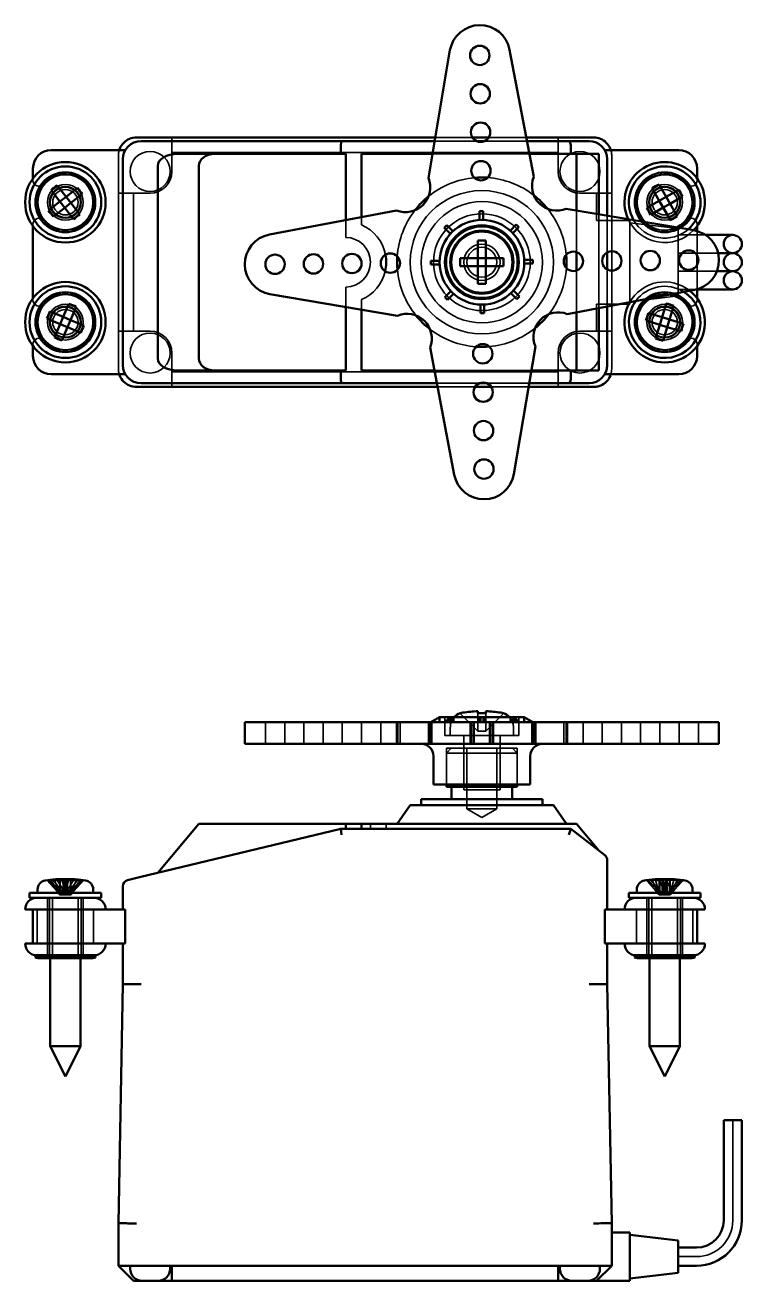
# Model space of a CAD drawing. Header units: inches. Extents: x 3.27 to 9.49, y 3.29 to 7.64.
# Drawn here: x 3.27 to 5.601, y 3.293 to 7.377 of the extents above; entities that cross this region are included whole.
import ezdxf

# ---------------------------------------------------------------- set-up
doc = ezdxf.new("R2010")
doc.units = ezdxf.units.IN
doc.header["$MEASUREMENT"] = 0
doc.layers.add('Hidden Edges(ANSI)', color=7, linetype='Continuous', lineweight=35)
doc.layers.add('Visible Edges(ANSI)', color=7, linetype='Continuous', lineweight=50)

msp = doc.modelspace()

# ---------------------------------------------------------------- linework, layer by layer
at = {"layer": 'Hidden Edges(ANSI)'}
for p, q in [((3.7473, 7.0113), (3.7473, 6.901)), ((4.7385, 6.9995), (4.6015, 6.9995)), ((4.6035, 7.0113), (4.7245, 7.0113)), ((4.9016, 6.9995), (4.7635, 6.9995)), ((4.7774, 7.0113), (4.8994, 7.0113)), ((5.0032, 7.0113), (5.0032, 6.901)), ((3.5731, 6.9522), (3.5731, 6.2593)), ((3.5731, 6.9522), (3.5731, 6.9522)), ((5.0032, 6.9621), (3.7473, 6.9621)), ((4.5945, 6.9581), (4.9095, 6.9581)), ((5.1774, 6.9522), (5.1774, 6.2593)), ((5.1774, 6.9522), (5.1774, 6.9522)), ((3.2955, 6.8784), (3.2955, 6.8727)), ((5.455, 6.8727), (5.455, 6.8784)), ((3.6764, 6.8302), (3.5731, 6.8302)), ((3.6223, 6.8302), (3.6223, 6.3814)), ((5.0741, 6.8302), (5.1774, 6.8302)), ((5.1282, 6.7416), (5.1282, 6.8302)), ((4.3123, 6.6865), (4.3123, 6.7429)), ((4.3635, 6.7526), (4.3635, 6.7273)), ((5.0624, 6.6387), (5.0624, 6.7741)), ((5.1774, 6.7416), (5.1282, 6.7416)), ((5.1351, 6.7618), (5.1351, 6.4567)), ((5.1627, 6.6376), (5.1627, 6.7572)), ((5.1774, 6.7416), (5.2365, 6.7416)), ((5.2365, 6.7416), (5.2365, 6.4699)), ((3.2955, 6.7286), (3.2955, 6.7229)), ((5.2365, 6.7343), (5.394, 6.715)), ((5.394, 6.4965), (5.394, 6.715)), ((5.455, 6.7229), (5.455, 6.7286)), ((5.455, 6.6283), (5.455, 6.7071)), ((5.394, 6.6944), (5.453, 6.6944)), ((5.4824, 6.6944), (5.453, 6.6944)), ((5.394, 6.6353), (5.453, 6.6353)), ((5.394, 6.6353), (5.453, 6.6353)), ((5.453, 6.6353), (5.5235, 6.6353)), ((5.453, 6.6353), (5.5235, 6.6353)), ((5.0624, 6.4429), (5.0624, 6.5787)), ((5.1627, 6.462), (5.1627, 6.5824)), ((5.394, 6.5762), (5.453, 6.5762)), ((5.394, 6.5762), (5.453, 6.5762)), ((5.453, 6.5762), (5.5193, 6.5762)), ((5.5193, 6.5762), (5.453, 6.5762)), ((5.455, 6.5179), (5.455, 6.5966)), ((4.3123, 6.4604), (4.3123, 6.5251)), ((5.2365, 6.4772), (5.394, 6.4965)), ((5.394, 6.5172), (5.453, 6.5172)), ((5.453, 6.5172), (5.455, 6.5172)), ((3.2955, 6.4886), (3.2955, 6.4829)), ((4.3635, 6.4842), (4.3635, 6.4517)), ((5.1282, 6.4699), (5.1774, 6.4699)), ((5.1282, 6.3814), (5.1282, 6.4699)), ((5.2365, 6.4699), (5.1774, 6.4699)), ((5.455, 6.4829), (5.455, 6.4886)), ((3.6764, 6.3814), (3.5731, 6.3814)), ((5.0741, 6.3814), (5.1774, 6.3814)), ((3.2955, 6.3388), (3.2955, 6.3331)), ((5.455, 6.3331), (5.455, 6.3388)), ((3.7473, 6.2003), (3.7473, 6.3105)), ((5.0032, 6.2003), (5.0032, 6.3105)), ((3.5731, 6.2593), (3.5731, 6.2593)), ((3.7473, 6.2495), (5.0032, 6.2495)), ((4.9159, 6.2534), (4.6009, 6.2534)), ((5.1774, 6.2593), (5.1774, 6.2593)), ((4.6088, 6.2121), (4.7469, 6.2121)), ((4.7719, 6.2121), (4.9089, 6.2121)), ((4.611, 6.2003), (4.7329, 6.2003)), ((4.7858, 6.2003), (4.9069, 6.2003)), ((4.0511, 5.0393), (4.0511, 5.1102)), ((4.1141, 5.0393), (4.1141, 5.1102)), ((4.1761, 5.0393), (4.1761, 5.1102)), ((4.2391, 5.0393), (4.2391, 5.1102)), ((4.3011, 5.0393), (4.3011, 5.1102)), ((4.3641, 5.0393), (4.3641, 5.1102)), ((4.4261, 5.0393), (4.4261, 5.1102)), ((4.4776, 5.0393), (4.4776, 5.1102)), ((4.4891, 5.0393), (4.4891, 5.1102)), ((4.5812, 5.0393), (4.5812, 5.1102)), ((4.5874, 5.0393), (4.5874, 5.1102)), ((4.5923, 5.0393), (4.5923, 5.1102)), ((4.6174, 5.1263), (4.6175, 5.1263)), ((4.6175, 5.1102), (4.6175, 5.1263)), ((4.6527, 5.1263), (4.6328, 5.1102)), ((4.6351, 5.1263), (4.6351, 5.0672)), ((4.6411, 5.1102), (4.661, 5.1263)), ((4.6527, 5.1263), (4.6527, 5.1102)), ((4.6546, 5.1102), (4.6546, 5.1263)), ((4.661, 5.1102), (4.661, 5.1263)), ((4.6847, 5.1387), (4.7424, 5.081)), ((4.717, 5.0393), (4.717, 5.1102)), ((4.7182, 5.0393), (4.7182, 5.1102)), ((4.7195, 5.0393), (4.7195, 5.1102)), ((4.7207, 5.0393), (4.7207, 5.1102)), ((4.7267, 5.0393), (4.7267, 5.1102)), ((4.7279, 5.0393), (4.7279, 5.1102)), ((4.7291, 5.0393), (4.7291, 5.1102)), ((4.7304, 5.0393), (4.7304, 5.1102)), ((4.7424, 5.081), (4.7424, 5.1387)), ((4.7479, 5.1263), (4.7476, 5.1102)), ((4.7479, 5.1263), (4.7479, 5.1102)), ((4.7594, 5.1102), (4.7597, 5.1263)), ((4.7597, 5.1102), (4.7597, 5.1263)), ((4.7625, 5.1263), (4.7625, 5.1102)), ((4.768, 5.081), (4.8256, 5.1387)), ((4.768, 5.1387), (4.768, 5.081)), ((4.78, 5.0393), (4.78, 5.1102)), ((4.7812, 5.0393), (4.7812, 5.1102)), ((4.7825, 5.0393), (4.7825, 5.1102)), ((4.7837, 5.0393), (4.7837, 5.1102)), ((4.7896, 5.0393), (4.7896, 5.1102)), ((4.7909, 5.0393), (4.7909, 5.1102)), ((4.7921, 5.0393), (4.7921, 5.1102)), ((4.7934, 5.0393), (4.7934, 5.1102)), ((4.8473, 5.1263), (4.8473, 5.1102)), ((4.8473, 5.1263), (4.8669, 5.1102)), ((4.8753, 5.1102), (4.8558, 5.1263)), ((4.8558, 5.1102), (4.8558, 5.1263)), ((4.8576, 5.1263), (4.8576, 5.1102)), ((4.8753, 5.1263), (4.8753, 5.0672)), ((4.8928, 5.1263), (4.8928, 5.1102)), ((4.8928, 5.1263), (4.9207, 5.1102)), ((4.893, 5.1263), (4.893, 5.1262)), ((4.9181, 5.0393), (4.9181, 5.1102)), ((4.923, 5.0393), (4.923, 5.1102)), ((4.9237, 5.0393), (4.9237, 5.1102)), ((5.0213, 5.0393), (5.0213, 5.1102)), ((5.0293, 5.0393), (5.0293, 5.1102)), ((5.0843, 5.0393), (5.0843, 5.1102)), ((5.1463, 5.0393), (5.1463, 5.1102)), ((5.2093, 5.0393), (5.2093, 5.1102)), ((5.2713, 5.0393), (5.2713, 5.1102)), ((5.3343, 5.0393), (5.3343, 5.1102)), ((5.3963, 5.0393), (5.3963, 5.1102)), ((5.4593, 5.0393), (5.4593, 5.1102)), ((4.6351, 5.0672), (4.8753, 5.0672)), ((4.6526, 5.0943), (4.6526, 5.0672)), ((4.6961, 5.0672), (4.6961, 4.8901)), ((4.6961, 5.0672), (4.6961, 5.0255)), ((4.768, 5.081), (4.7424, 5.081)), ((4.8142, 5.0672), (4.8142, 4.8901)), ((4.8142, 5.0672), (4.8142, 5.0255)), ((4.8577, 5.0943), (4.8577, 5.0672)), ((4.6558, 5.0255), (4.64, 5.0098)), ((4.64, 5.0255), (4.8703, 5.0255)), ((4.64, 5.0255), (4.64, 4.9074)), ((4.7068, 4.8287), (4.7068, 5.0255)), ((4.8036, 4.8287), (4.8036, 5.0255)), ((4.8546, 5.0255), (4.8703, 5.0098)), ((4.8703, 5.0255), (4.8703, 4.9074)), ((4.8703, 5.0098), (4.64, 5.0098)), ((4.64, 4.9074), (4.64, 5.0098)), ((4.8703, 4.9074), (4.8703, 5.0098)), ((4.6961, 4.8901), (4.8142, 4.8901)), ((4.8036, 4.8287), (4.7068, 4.8287)), ((4.7552, 4.7996), (4.7068, 4.8287)), ((4.7552, 4.7996), (4.8036, 4.8287)), ((4.393, 4.7795), (4.393, 4.7637)), ((4.4442, 4.7795), (4.4442, 4.7637)), ((3.3409, 4.5958), (3.3841, 4.5489)), ((3.3829, 4.5489), (3.3459, 4.5958)), ((3.394, 4.5489), (3.3509, 4.5958)), ((3.3542, 4.5958), (3.3829, 4.5489)), ((3.3616, 4.5958), (3.3986, 4.5489)), ((3.3841, 4.5489), (3.3659, 4.5958)), ((3.4031, 4.5489), (3.3744, 4.5958)), ((3.3829, 4.5489), (3.3829, 4.5997)), ((3.3841, 4.5959), (3.3841, 4.5489)), ((3.3895, 4.5958), (3.4077, 4.5489)), ((3.394, 4.5489), (3.394, 4.5973)), ((3.4123, 4.5958), (3.394, 4.5489)), ((3.3986, 4.5997), (3.3986, 4.5489)), ((3.3986, 4.5489), (3.4273, 4.5958)), ((3.4031, 4.5995), (3.4031, 4.5489)), ((3.4401, 4.5958), (3.4031, 4.5489)), ((3.4077, 4.5489), (3.4077, 4.5997)), ((3.4077, 4.5489), (3.4508, 4.5958)), ((3.4176, 4.5993), (3.4176, 4.5489)), ((3.4176, 4.5489), (3.4358, 4.5958)), ((3.4608, 4.5958), (3.4176, 4.5489)), ((3.4188, 4.5489), (3.4188, 4.5997)), ((3.4475, 4.5958), (3.4188, 4.5489)), ((3.4188, 4.5489), (3.4558, 4.5958)), ((5.2889, 4.5958), (5.3337, 4.5489)), ((5.3322, 4.5489), (5.2915, 4.5958)), ((5.3412, 4.5489), (5.2963, 4.5958)), ((5.3041, 4.5958), (5.3449, 4.5489)), ((5.3091, 4.5958), (5.3322, 4.5489)), ((5.3337, 4.5489), (5.32, 4.5958)), ((5.3545, 4.5489), (5.3314, 4.5958)), ((5.3322, 4.5489), (5.3322, 4.5997)), ((5.3337, 4.5489), (5.3337, 4.596)), ((5.3412, 4.5959), (5.3412, 4.5489)), ((5.3548, 4.5958), (5.3412, 4.5489)), ((5.3445, 4.5958), (5.3582, 4.5489)), ((5.3449, 4.5997), (5.3449, 4.5489)), ((5.3449, 4.5489), (5.368, 4.5958)), ((5.3545, 4.5992), (5.3545, 4.5489)), ((5.3952, 4.5958), (5.3545, 4.5489)), ((5.3582, 4.5997), (5.3582, 4.5489)), ((5.3582, 4.5489), (5.403, 4.5958)), ((5.3656, 4.5489), (5.3656, 4.5994)), ((5.4105, 4.5958), (5.3656, 4.5489)), ((5.3656, 4.5489), (5.3793, 4.5958)), ((5.3671, 4.5489), (5.3671, 4.5997)), ((5.3902, 4.5958), (5.3671, 4.5489)), ((5.3671, 4.5489), (5.4079, 4.5958)), ((3.3428, 4.3525), (3.3428, 4.5391)), ((3.3428, 4.5391), (3.3428, 4.3521)), ((3.3495, 4.3525), (3.3495, 4.5391)), ((3.3595, 4.5391), (3.3595, 4.3501)), ((3.3841, 4.5489), (3.3829, 4.5489)), ((3.3841, 4.5489), (3.4077, 4.5489)), ((3.4176, 4.5489), (3.4077, 4.5489)), ((3.4176, 4.5489), (3.4188, 4.5489)), ((3.4422, 4.5391), (3.4422, 4.3501)), ((3.4522, 4.3525), (3.4522, 4.5391)), ((3.4589, 4.3525), (3.4589, 4.5391)), ((3.4589, 4.5391), (3.4589, 4.3521)), ((5.2916, 4.3525), (5.2916, 4.5391)), ((5.2916, 4.5391), (5.2916, 4.3521)), ((5.2983, 4.3525), (5.2983, 4.5391)), ((5.3083, 4.5391), (5.3083, 4.3501)), ((5.3337, 4.5489), (5.3322, 4.5489)), ((5.3582, 4.5489), (5.3337, 4.5489)), ((5.3582, 4.5489), (5.3656, 4.5489)), ((5.3656, 4.5489), (5.3671, 4.5489)), ((5.391, 4.5391), (5.391, 4.3501)), ((5.4011, 4.3525), (5.4011, 4.5391)), ((5.4077, 4.3525), (5.4077, 4.5391)), ((5.4077, 4.5391), (5.4077, 4.3521)), ((3.3093, 4.5007), (3.3093, 4.3905)), ((3.4924, 4.3905), (3.4924, 4.5007)), ((3.4924, 4.5007), (3.4924, 4.3905)), ((5.2581, 4.3905), (5.2581, 4.5007)), ((5.2581, 4.5007), (5.2581, 4.3905)), ((5.4412, 4.5007), (5.4412, 4.3905)), ((3.3221, 4.3489), (3.4796, 4.3489)), ((3.4589, 4.3525), (3.3428, 4.3525)), ((3.3595, 4.3501), (3.3516, 4.3422)), ((3.3595, 4.3501), (3.4422, 4.3501)), ((3.4422, 4.3501), (3.4501, 4.3422)), ((5.2709, 4.3489), (5.4284, 4.3489)), ((5.4077, 4.3525), (5.2916, 4.3525)), ((5.3083, 4.3501), (5.3005, 4.3422)), ((5.3083, 4.3501), (5.391, 4.3501)), ((5.391, 4.3501), (5.3989, 4.3422)), ((5.5711, 3.4901), (5.5711, 3.8164)), ((5.394, 3.372), (5.453, 3.372))]:
    msp.add_line(p, q, dxfattribs=at)
for centre, radius in [((3.6764, 6.901), 0.065), ((5.0741, 6.901), 0.065), ((3.4009, 6.8007), 0.0984), ((3.4009, 6.8007), 0.0965), ((3.4009, 6.8007), 0.0915), ((5.3497, 6.8007), 0.0984), ((5.3497, 6.8007), 0.0965), ((5.3497, 6.8007), 0.0915), ((3.4009, 6.8007), 0.0581), ((3.4009, 6.8007), 0.0581), ((3.4009, 6.8007), 0.0514), ((3.4009, 6.8007), 0.0492), ((3.4009, 6.8007), 0.0413), ((4.7552, 6.6058), 0.2329), ((5.3497, 6.8007), 0.0581), ((5.3497, 6.8007), 0.0581), ((5.3497, 6.8007), 0.0514), ((5.3497, 6.8007), 0.0492), ((5.3497, 6.8007), 0.0413), ((4.7552, 6.6058), 0.1969), ((4.7552, 6.6058), 0.1575), ((4.7552, 6.6058), 0.1152), ((4.7552, 6.6058), 0.0994), ((4.7552, 6.6058), 0.0984), ((4.7552, 6.6058), 0.0591), ((4.7552, 6.6058), 0.0591), ((4.7552, 6.6058), 0.0484), ((3.4009, 6.4109), 0.0984), ((3.4009, 6.4109), 0.0965), ((3.4009, 6.4109), 0.0915), ((5.3497, 6.4109), 0.0984), ((5.3497, 6.4109), 0.0965), ((5.3497, 6.4109), 0.0915), ((3.4009, 6.4109), 0.0581), ((3.4009, 6.4109), 0.0581), ((3.4009, 6.4109), 0.0514), ((3.4009, 6.4109), 0.0492), ((3.4009, 6.4109), 0.0413), ((5.3497, 6.4109), 0.0581), ((5.3497, 6.4109), 0.0581), ((5.3497, 6.4109), 0.0514), ((5.3497, 6.4109), 0.0492), ((5.3497, 6.4109), 0.0413), ((3.6764, 6.3105), 0.065), ((5.0741, 6.3105), 0.065)]:
    msp.add_circle(centre, radius, dxfattribs=at)
for centre, radius, start, end in [((3.3156, 6.8727), 0.0201, 180, 319.7887), ((3.4009, 6.8007), 0.0915, 220.2113, 139.7887), ((3.6764, 6.901), 0.0709, 270, 0), ((4.7552, 6.6058), 0.2756, 95.0713, 128.9205), ((4.7552, 6.6058), 0.2756, 52.2204, 86.0695), ((5.0741, 6.901), 0.0709, 180, 270), ((5.3497, 6.8007), 0.0915, 40.2113, 319.7887), ((5.4349, 6.8727), 0.0201, 220.2113, 0), ((4.7552, 6.6058), 0.2756, 5.0713, 38.9205), ((3.3156, 6.7286), 0.0201, 40.2113, 180), ((4.7552, 6.6058), 0.2756, 142.2204, 176.0695), ((5.3497, 6.8007), 0.1309, 204.8593, 315.9257), ((5.3497, 6.8007), 0.1165, 209.8655, 310.9195), ((5.4349, 6.7286), 0.0201, 0, 139.7887), ((4.3123, 6.6058), 0.1319, 10.6429, 67.1662), ((5.3497, 6.8007), 0.0906, 225.2912, 295.4938), ((4.3123, 6.6058), 0.0807, 270, 90), ((4.3123, 6.6058), 0.1319, 292.8338, 347.0203), ((4.7552, 6.6058), 0.2756, 185.0713, 218.9205), ((4.7552, 6.6058), 0.2756, 322.2204, 356.0695), ((5.3497, 6.4109), 0.1309, 51.2668, 150.2299), ((3.4009, 6.4109), 0.0915, 220.2113, 139.7887), ((5.3497, 6.4109), 0.1165, 57.6186, 143.8781), ((5.3497, 6.4109), 0.0915, 40.2113, 319.7887), ((5.3497, 6.4109), 0.0906, 80.671, 120.8257), ((3.3156, 6.4829), 0.0201, 180, 319.7887), ((5.4349, 6.4829), 0.0201, 220.2113, 0), ((3.6764, 6.3105), 0.0709, 0, 90), ((4.7552, 6.6058), 0.2756, 232.2204, 266.0695), ((4.7552, 6.6058), 0.2756, 275.0713, 308.9205), ((5.0741, 6.3105), 0.0709, 90, 180), ((3.3156, 6.3388), 0.0201, 40.2113, 180), ((5.4349, 6.3388), 0.0201, 0, 139.7887), ((4.6999, 5.0943), 0.0472, 137.4242, 180), ((4.8105, 5.0943), 0.0472, 0, 42.5758), ((3.3221, 4.4111), 0.0622, 253.3985, 270), ((3.3221, 4.4111), 0.0622, 270, 286.6015), ((3.3221, 4.4111), 0.0689, 270, 289.4071), ((3.3221, 4.4111), 0.0622, 288.3107, 289.4071), ((3.3428, 4.3525), 0.00669, 289.4071, 0), ((3.4589, 4.3525), 0.00669, 180, 250.5929), ((3.4796, 4.4111), 0.0689, 250.5929, 270), ((3.4796, 4.4111), 0.0622, 250.5929, 251.6893), ((3.4796, 4.4111), 0.0622, 253.3985, 270), ((3.4796, 4.4111), 0.0622, 270, 286.6015), ((5.2709, 4.4111), 0.0622, 253.3985, 270), ((5.2709, 4.4111), 0.0622, 270, 286.6015), ((5.2709, 4.4111), 0.0689, 270, 289.4071), ((5.2709, 4.4111), 0.0622, 288.3107, 289.4071), ((5.2916, 4.3525), 0.00669, 289.4071, 0), ((5.4077, 4.3525), 0.00669, 180, 250.5929), ((5.4284, 4.4111), 0.0689, 250.5929, 270), ((5.4284, 4.4111), 0.0622, 250.5929, 251.6893), ((5.4284, 4.4111), 0.0622, 253.3985, 270), ((5.4284, 4.4111), 0.0622, 270, 286.6015), ((5.453, 3.4901), 0.1181, 270, 0)]:
    msp.add_arc(centre, radius, start, end, dxfattribs=at)
for centre, major_axis, ratio, start_param, end_param in [((4.7552, 5.2058), (0.1378, 0.0796), 0.004311, 3.106189, 3.139104), ((4.7552, 5.2058), (0.136, 0.065), 0.337689, 3.714309, 3.800049), ((4.7552, 5.2058), (0.1378, 0.0012), 0.577293, 4.654586, 4.740326), ((4.7552, 5.2058), (-0.136, 0.0641), 0.346303, 2.465215, 2.550956), ((4.7552, 5.2058), (0.1378, -0.0796), 0.004311, 6.232848, 6.318589), ((3.3959, 4.1685), (0, 0.4314), 0.921327, 0.070343, 0.1387), ((3.5702, 4.3523), (-0.2534, 0.2334), 0.274916, 5.956058, 6.030352), ((3.393, 4.1685), (0, 0.4314), 0.789858, 0.05067, 0.1387), ((3.546, 4.3523), (-0.2704, 0.2136), 0.433661, 5.743935, 5.818229), ((3.4058, 4.1685), (0, 0.4314), 0.921327, 0.054719, 0.1387), ((3.3907, 4.1685), (0, 0.4314), 0.613289, 0.029664, 0.1387), ((3.5136, 4.3523), (0.2937, -0.1801), 0.558514, 2.365758, 2.440052), ((3.4087, 4.1685), (0, 0.4314), 0.789858, 0.038627, 0.1387), ((3.411, 4.1685), (0, 0.4314), 0.613289, 0.038208, 0.1387), ((3.3891, 4.1685), (0, 0.4314), 0.38879, 6.144486, 6.212842), ((3.3907, 4.1685), (0, 0.4314), 0.613289, 6.144486, 6.232516), ((3.393, 4.1685), (0, 0.4314), 0.789858, 6.144486, 6.244558), ((3.3294, 4.3523), (0.3211, 0.1248), 0.651476, 0.995599, 1.069893), ((3.4126, 4.1685), (0, 0.4314), 0.38879, 6.144486, 6.253521), ((3.411, 4.1685), (0, 0.4314), 0.613289, 6.144486, 6.244558), ((3.4087, 4.1685), (0, 0.4314), 0.789858, 6.144486, 6.244977), ((3.2881, 4.3523), (-0.2937, -0.1801), 0.558514, 3.843134, 3.917427), ((3.2557, 4.3523), (0.2704, 0.2136), 0.433661, 0.464956, 0.53925), ((5.3459, 4.1685), (0, 0.4314), 0.956576, 0.09749, 0.1387), ((5.5255, 4.3523), (-0.249, 0.2382), 0.206109, 6.033818, 6.108111), ((5.3434, 4.1685), (0, 0.4314), 0.869794, 0.06907, 0.1387), ((5.5095, 4.3523), (-0.26, 0.2261), 0.348897, 5.864561, 5.938855), ((5.3534, 4.1685), (0, 0.4314), 0.956576, 0.047753, 0.1387), ((5.356, 4.1685), (0, 0.4314), 0.869794, 0.037042, 0.1387), ((5.3385, 4.1685), (0, 0.4314), 0.493416, 0.029664, 0.1387), ((5.4404, 4.3523), (0.309, -0.1524), 0.615037, 2.209763, 2.284057), ((5.3608, 4.1685), (0, 0.4314), 0.493416, 0.052308, 0.1387), ((5.3374, 4.1685), (0, 0.4314), 0.291482, 6.144486, 6.185695), ((5.3385, 4.1685), (0, 0.4314), 0.493416, 6.144486, 6.214116), ((5.2961, 4.3523), (0.3308, 0.0964), 0.676402, 1.126766, 1.20106), ((5.3434, 4.1685), (0, 0.4314), 0.869794, 6.144486, 6.246143), ((5.3619, 4.1685), (0, 0.4314), 0.291482, 6.144486, 6.253521), ((5.259, 4.3523), (-0.309, -0.1524), 0.615037, 3.999129, 4.073422), ((5.3608, 4.1685), (0, 0.4314), 0.493416, 6.144486, 6.246143), ((5.356, 4.1685), (0, 0.4314), 0.869794, 6.144486, 6.230877), ((5.1898, 4.3523), (0.26, 0.2261), 0.348897, 0.34433, 0.418624)]:
    msp.add_ellipse(centre, major_axis=major_axis, ratio=ratio, start_param=start_param, end_param=end_param, dxfattribs=at)
for points, knots in [([(3.5758, 6.9699), (3.5752, 6.968), (3.5747, 6.966), (3.5735, 6.9602), (3.5731, 6.9562), (3.5731, 6.9522)], [0.19046483, 0.19046483, 0.19046483, 0.19046483, 0.20598382, 0.20598382, 0.2361826, 0.2361826, 0.2361826, 0.2361826]), ([(5.1747, 6.9699), (5.1753, 6.968), (5.1758, 6.966), (5.177, 6.9602), (5.1774, 6.9562), (5.1774, 6.9522)], [0.19046484, 0.19046484, 0.19046484, 0.19046484, 0.20598453, 0.20598453, 0.23618261, 0.23618261, 0.23618261, 0.23618261]), ([(3.5758, 6.2416), (3.5752, 6.2435), (3.5747, 6.2455), (3.5735, 6.2514), (3.5731, 6.2553), (3.5731, 6.2593)], [0.19046484, 0.19046484, 0.19046484, 0.19046484, 0.20598453, 0.20598453, 0.23618261, 0.23618261, 0.23618261, 0.23618261])]:
    msp.add_open_spline(points, degree=3, knots=knots, dxfattribs=at)
msp.add_open_spline([(5.1774, 6.2593), (5.1774, 6.2533), (5.1765, 6.2473), (5.1747, 6.2416)], degree=3, dxfattribs=at)
at = {"layer": 'Visible Edges(ANSI)'}
for p, q in [((4.5812, 6.8799), (4.6514, 7.2948)), ((4.8452, 7.2967), (4.9237, 6.8833)), ((3.6321, 7.0113), (3.6322, 7.0113)), ((3.6322, 7.0113), (4.6035, 7.0113)), ((4.2989, 6.9995), (3.6469, 6.9995)), ((4.6015, 6.9995), (4.2989, 6.9995)), ((4.7245, 7.0113), (4.7774, 7.0113)), ((4.7635, 6.9995), (4.7385, 6.9995)), ((4.8994, 7.0113), (5.1184, 7.0113)), ((5.0378, 6.9995), (4.9016, 6.9995)), ((5.1036, 6.9995), (5.0378, 6.9995)), ((5.1184, 7.0113), (5.1184, 7.0113)), ((3.5958, 6.9699), (3.3546, 6.9699)), ((3.8866, 6.9581), (3.7657, 6.9581)), ((3.8866, 6.9581), (4.3123, 6.9581)), ((4.2965, 6.9798), (4.2965, 6.9581)), ((4.3123, 6.7429), (4.3123, 6.9581)), ((4.3635, 6.9581), (4.5945, 6.9581)), ((4.3635, 6.9581), (4.3635, 6.7526)), ((4.9095, 6.9581), (5.0624, 6.9581)), ((5.0446, 6.9581), (5.0446, 6.9798)), ((5.0624, 6.7741), (5.0624, 6.9581)), ((5.0624, 6.9581), (5.1351, 6.9581)), ((5.1351, 6.9581), (5.1351, 6.7618)), ((5.3959, 6.9699), (5.1548, 6.9699)), ((3.2955, 6.9109), (3.2955, 6.8784)), ((3.5879, 6.9404), (3.5879, 6.2711)), ((3.7012, 6.2928), (3.7012, 6.9188)), ((3.8352, 6.9188), (3.8352, 6.2928)), ((5.1627, 6.7572), (5.1627, 6.9404)), ((5.455, 6.8784), (5.455, 6.9109)), ((3.3542, 6.8399), (3.3829, 6.8029)), ((3.4031, 6.8186), (3.3744, 6.8556)), ((3.4401, 6.8473), (3.4031, 6.8186)), ((3.4188, 6.7984), (3.4558, 6.8271)), ((5.3091, 6.8462), (5.3322, 6.8055)), ((5.3545, 6.8181), (5.3314, 6.8588)), ((5.3952, 6.8412), (5.3545, 6.8181)), ((3.3829, 6.8029), (3.3459, 6.7742)), ((3.3616, 6.754), (3.3986, 6.7827)), ((3.4031, 6.8186), (3.3829, 6.8029)), ((3.3986, 6.7827), (3.3829, 6.8029)), ((3.3986, 6.7827), (3.4188, 6.7984)), ((3.3986, 6.7827), (3.4273, 6.7457)), ((3.4031, 6.8186), (3.4188, 6.7984)), ((3.4475, 6.7614), (3.4188, 6.7984)), ((5.0293, 6.7797), (5.4442, 6.7095)), ((5.3322, 6.8055), (5.2915, 6.7824)), ((5.3041, 6.7601), (5.3449, 6.7832)), ((5.3545, 6.8181), (5.3322, 6.8055)), ((5.3449, 6.7832), (5.3322, 6.8055)), ((5.3449, 6.7832), (5.3671, 6.7958)), ((5.3449, 6.7832), (5.368, 6.7425)), ((5.3545, 6.8181), (5.3671, 6.7958)), ((5.3671, 6.7958), (5.4079, 6.819)), ((5.3902, 6.7551), (5.3671, 6.7958)), ((4.0642, 6.6958), (4.4776, 6.7742)), ((4.7476, 6.7713), (4.7594, 6.7714)), ((4.7479, 6.7434), (4.7476, 6.7713)), ((4.7594, 6.7714), (4.7597, 6.7435)), ((3.2955, 6.7229), (3.2955, 6.4886)), ((4.6328, 6.7175), (4.6411, 6.7259)), ((4.6527, 6.6979), (4.6328, 6.7175)), ((4.6411, 6.7259), (4.661, 6.7064)), ((4.8473, 6.7082), (4.8669, 6.7282)), ((4.8753, 6.7199), (4.8558, 6.6999)), ((4.8669, 6.7282), (4.8753, 6.7199)), ((5.455, 6.7071), (5.455, 6.7229)), ((4.7424, 6.6672), (4.7424, 6.6762)), ((4.7424, 6.6672), (4.7424, 6.6186)), ((4.768, 6.6762), (4.768, 6.6672)), ((4.768, 6.6186), (4.768, 6.6672)), ((5.5711, 6.6944), (5.4824, 6.6944)), ((4.6847, 6.6186), (4.6937, 6.6186)), ((4.7424, 6.6186), (4.6937, 6.6186)), ((4.7424, 6.6186), (4.7424, 6.593)), ((4.7424, 6.6186), (4.768, 6.6186)), ((4.8167, 6.6186), (4.768, 6.6186)), ((4.768, 6.593), (4.768, 6.6186)), ((4.8167, 6.6186), (4.8256, 6.6186)), ((5.0624, 6.5787), (5.0624, 6.6387)), ((5.1627, 6.5824), (5.1627, 6.6376)), ((5.455, 6.5966), (5.455, 6.6283)), ((5.5235, 6.6353), (5.5711, 6.6353)), ((5.5235, 6.6353), (5.5711, 6.6353)), ((4.5895, 6.61), (4.6175, 6.6103)), ((4.5896, 6.5982), (4.5895, 6.61)), ((4.6176, 6.5985), (4.5896, 6.5982)), ((4.6937, 6.593), (4.6847, 6.593)), ((4.6937, 6.593), (4.7424, 6.593)), ((4.7424, 6.593), (4.7424, 6.5443)), ((4.768, 6.593), (4.7424, 6.593)), ((4.768, 6.593), (4.8167, 6.593)), ((4.768, 6.5443), (4.768, 6.593)), ((4.8256, 6.593), (4.8167, 6.593)), ((4.8928, 6.613), (4.9207, 6.6133)), ((4.9209, 6.6015), (4.8929, 6.6012)), ((4.9207, 6.6133), (4.9209, 6.6015)), ((5.5193, 6.5762), (5.5711, 6.5762)), ((5.5711, 6.5762), (5.5193, 6.5762)), ((4.7424, 6.5353), (4.7424, 6.5443)), ((4.768, 6.5443), (4.768, 6.5353)), ((4.481, 6.4318), (4.0662, 6.502)), ((4.635, 6.4916), (4.6546, 6.5116)), ((4.663, 6.5033), (4.6435, 6.4834)), ((4.8693, 6.4856), (4.8494, 6.5052)), ((4.8576, 6.5136), (4.8776, 6.4941)), ((4.8776, 6.4941), (4.8693, 6.4856)), ((5.4461, 6.5158), (5.0327, 6.4373)), ((5.455, 6.4886), (5.455, 6.5179)), ((5.455, 6.5172), (5.5711, 6.5172)), ((3.4123, 6.4708), (3.394, 6.4277)), ((3.4176, 6.4177), (3.4358, 6.4609)), ((4.3123, 6.2534), (4.3123, 6.4604)), ((4.6435, 6.4834), (4.635, 6.4916)), ((4.7509, 6.4401), (4.7507, 6.468)), ((4.7625, 6.4682), (4.7627, 6.4402)), ((5.1351, 6.4567), (5.1351, 6.2534)), ((5.1627, 6.2711), (5.1627, 6.462)), ((5.3548, 6.4717), (5.3412, 6.4269)), ((5.3656, 6.4194), (5.3793, 6.4642)), ((3.3409, 6.4223), (3.3841, 6.4041)), ((3.394, 6.4277), (3.3509, 6.4459)), ((3.3841, 6.4041), (3.394, 6.4277)), ((3.4176, 6.4177), (3.394, 6.4277)), ((3.4176, 6.4177), (3.4077, 6.3941)), ((3.4608, 6.3995), (3.4176, 6.4177)), ((4.3635, 6.4517), (4.3635, 6.2534)), ((4.7627, 6.4402), (4.7509, 6.4401)), ((5.0624, 6.2534), (5.0624, 6.4429)), ((5.2889, 6.416), (5.3337, 6.4024)), ((5.3412, 6.4269), (5.2963, 6.4405)), ((5.3412, 6.4269), (5.3337, 6.4024)), ((5.3412, 6.4269), (5.3656, 6.4194)), ((5.3582, 6.3949), (5.3656, 6.4194)), ((5.4105, 6.4057), (5.3656, 6.4194)), ((3.3841, 6.4041), (3.3659, 6.3609)), ((3.3841, 6.4041), (3.4077, 6.3941)), ((3.3895, 6.351), (3.4077, 6.3941)), ((3.4077, 6.3941), (3.4508, 6.3759)), ((5.3337, 6.4024), (5.32, 6.3576)), ((5.3582, 6.3949), (5.3337, 6.4024)), ((5.3445, 6.3501), (5.3582, 6.3949)), ((5.3582, 6.3949), (5.403, 6.3813)), ((3.2955, 6.3331), (3.2955, 6.3007)), ((4.9292, 6.3316), (4.8589, 5.9167)), ((5.455, 6.3007), (5.455, 6.3331)), ((4.6652, 5.9148), (4.5867, 6.3282)), ((3.7657, 6.2534), (3.8866, 6.2534)), ((4.3123, 6.2534), (3.8866, 6.2534)), ((4.2965, 6.2534), (4.2965, 6.2318)), ((4.6009, 6.2534), (4.3635, 6.2534)), ((5.0624, 6.2534), (4.9159, 6.2534)), ((5.0446, 6.2318), (5.0446, 6.2534)), ((5.1351, 6.2534), (5.0624, 6.2534)), ((3.3546, 6.2416), (3.5958, 6.2416)), ((3.6469, 6.2121), (4.2989, 6.2121)), ((4.2989, 6.2121), (4.6088, 6.2121)), ((4.7469, 6.2121), (4.7719, 6.2121)), ((4.9089, 6.2121), (5.0378, 6.2121)), ((5.0378, 6.2121), (5.1036, 6.2121)), ((5.1548, 6.2416), (5.3959, 6.2416)), ((3.6321, 6.2003), (3.6322, 6.2003)), ((3.6322, 6.2003), (4.611, 6.2003)), ((4.7329, 6.2003), (4.7858, 6.2003)), ((4.9069, 6.2003), (5.1184, 6.2003)), ((5.1184, 6.2003), (5.1184, 6.2003)), ((4.7424, 5.1456), (4.7424, 5.141)), ((4.768, 5.141), (4.768, 5.1456)), ((3.9842, 5.1102), (4.0662, 5.1102)), ((3.9842, 5.0393), (3.9842, 5.1102)), ((4.481, 5.1102), (4.0662, 5.1102)), ((4.481, 5.0393), (4.481, 5.1102)), ((4.5867, 5.1102), (4.481, 5.1102)), ((4.6652, 5.1102), (4.5867, 5.1102)), ((4.5867, 5.0393), (4.5867, 5.1102)), ((4.5895, 5.1102), (4.6174, 5.1263)), ((4.6176, 5.1263), (4.5896, 5.1102)), ((4.6174, 5.1263), (4.893, 5.1263)), ((4.6174, 5.1263), (4.6174, 5.1262)), ((4.6176, 5.1263), (4.6176, 5.1102)), ((4.635, 5.1102), (4.6546, 5.1263)), ((4.663, 5.1263), (4.6435, 5.1102)), ((4.663, 5.1263), (4.663, 5.1102)), ((4.6652, 5.1102), (4.8589, 5.1102)), ((4.6847, 5.1387), (4.6844, 5.139)), ((4.7424, 5.1387), (4.7424, 5.141)), ((4.7509, 5.1102), (4.7507, 5.1263)), ((4.7507, 5.1102), (4.7507, 5.1263)), ((4.7625, 5.1263), (4.7627, 5.1102)), ((4.768, 5.141), (4.768, 5.1387)), ((4.8259, 5.139), (4.8256, 5.1387)), ((4.8693, 5.1102), (4.8494, 5.1263)), ((4.8494, 5.1102), (4.8494, 5.1263)), ((4.8576, 5.1263), (4.8776, 5.1102)), ((4.9292, 5.1102), (4.8589, 5.1102)), ((4.8929, 5.1102), (4.8929, 5.1263)), ((4.9209, 5.1102), (4.8929, 5.1263)), ((4.893, 5.1263), (4.893, 5.1263)), ((5.0327, 5.1102), (4.9292, 5.1102)), ((4.9292, 5.0393), (4.9292, 5.1102)), ((5.4461, 5.1102), (5.0327, 5.1102)), ((5.0327, 5.0393), (5.0327, 5.1102)), ((5.4461, 5.1102), (5.5262, 5.1102)), ((5.5262, 5.0393), (5.5262, 5.1102)), ((4.0662, 5.0393), (3.9842, 5.0393)), ((4.0662, 5.0393), (4.481, 5.0393)), ((4.481, 5.0393), (4.5867, 5.0393)), ((4.5867, 5.0393), (4.6652, 5.0393)), ((4.8589, 5.0393), (4.6652, 5.0393)), ((4.8589, 5.0393), (4.9292, 5.0393)), ((4.9292, 5.0393), (5.0327, 5.0393)), ((5.0327, 5.0393), (5.4461, 5.0393)), ((5.5262, 5.0393), (5.4461, 5.0393)), ((4.5977, 4.9999), (4.5977, 4.9074)), ((4.9127, 4.9999), (4.9127, 4.9074)), ((4.5977, 4.9074), (4.9127, 4.9074)), ((4.64, 4.8995), (4.64, 4.9074)), ((4.8703, 4.8995), (4.8703, 4.9074)), ((4.952, 4.8602), (4.5583, 4.8602)), ((4.5583, 4.8405), (4.5583, 4.8602)), ((4.8703, 4.8995), (4.64, 4.8995)), ((4.6568, 4.8602), (4.6568, 4.8995)), ((4.8536, 4.8602), (4.8536, 4.8995)), ((4.952, 4.8405), (4.952, 4.8602)), ((4.5223, 4.8405), (4.4796, 4.7795)), ((4.988, 4.8405), (4.5223, 4.8405)), ((4.988, 4.8405), (5.0308, 4.7795)), ((3.8352, 4.7795), (3.7012, 4.6198)), ((3.8352, 4.7795), (3.8866, 4.7795)), ((4.3123, 4.7795), (3.8866, 4.7795)), ((4.3635, 4.7795), (4.3123, 4.7795)), ((4.3123, 4.7637), (4.3123, 4.7795)), ((5.0624, 4.7795), (4.3635, 4.7795)), ((4.3635, 4.7795), (4.3635, 4.7637)), ((5.1351, 4.6928), (5.0624, 4.7795)), ((4.2965, 4.7637), (3.6423, 4.6056)), ((5.0446, 4.7637), (4.2965, 4.7637)), ((4.2989, 4.744), (4.2965, 4.7637)), ((5.0446, 4.7637), (5.0378, 4.744)), ((5.1157, 4.7079), (5.0446, 4.7637)), ((5.1157, 4.7079), (5.1551, 4.6771)), ((5.1627, 4.5007), (5.1627, 4.6616)), ((3.3829, 4.5997), (3.3829, 4.5997)), ((3.3841, 4.5997), (3.3841, 4.5959)), ((3.394, 4.5973), (3.394, 4.5997)), ((3.4031, 4.5997), (3.4031, 4.5995)), ((3.4176, 4.5997), (3.4176, 4.5993)), ((3.4188, 4.5997), (3.4188, 4.5997)), ((3.5879, 4.577), (3.5879, 4.5007)), ((3.6029, 4.5961), (3.6423, 4.6056)), ((5.3322, 4.5997), (5.3322, 4.5997)), ((5.3337, 4.596), (5.3337, 4.5997)), ((5.3412, 4.5997), (5.3412, 4.5959)), ((5.3545, 4.5997), (5.3545, 4.5992)), ((5.3656, 4.5994), (5.3656, 4.5997)), ((5.3671, 4.5997), (5.3671, 4.5997)), ((3.2843, 4.5556), (3.5174, 4.5556)), ((3.2843, 4.5556), (3.2843, 4.5391)), ((3.2843, 4.5391), (3.5174, 4.5391)), ((3.3103, 4.5659), (3.3103, 4.5556)), ((3.4914, 4.5659), (3.4914, 4.5556)), ((3.5174, 4.5556), (3.5174, 4.5391)), ((5.2331, 4.5556), (5.4662, 4.5556)), ((5.2331, 4.5556), (5.2331, 4.5391)), ((5.2331, 4.5391), (5.4662, 4.5391)), ((5.2591, 4.5659), (5.2591, 4.5556)), ((5.4402, 4.5659), (5.4402, 4.5556)), ((5.4662, 4.5556), (5.4662, 4.5391)), ((3.2699, 4.5007), (3.2955, 4.5007)), ((3.2955, 4.5007), (3.3546, 4.5007)), ((3.2955, 4.5007), (3.2955, 4.3905)), ((3.3546, 4.5007), (3.5958, 4.5007)), ((3.5958, 4.5007), (3.5958, 4.3905)), ((5.1548, 4.5007), (5.3959, 4.5007)), ((5.1548, 4.3905), (5.1548, 4.5007)), ((5.3959, 4.5007), (5.455, 4.5007)), ((5.455, 4.3905), (5.455, 4.5007)), ((5.455, 4.5007), (5.4806, 4.5007)), ((3.2699, 4.3905), (3.2955, 4.3905)), ((3.3546, 4.3905), (3.2955, 4.3905)), ((3.3546, 4.3905), (3.5958, 4.3905)), ((3.5879, 4.3905), (3.5879, 4.2578)), ((5.1548, 4.3905), (5.3959, 4.3905)), ((5.1627, 4.2578), (5.1627, 4.3905)), ((5.455, 4.3905), (5.3959, 4.3905)), ((5.455, 4.3905), (5.4806, 4.3905)), ((3.3043, 4.3515), (3.3024, 4.3451)), ((3.4993, 4.3451), (3.3024, 4.3451)), ((3.4974, 4.3515), (3.3043, 4.3515)), ((3.3083, 4.3521), (3.4934, 4.3521)), ((3.3221, 4.3422), (3.4796, 4.3422)), ((3.3516, 4.3422), (3.3516, 4.0568)), ((3.4501, 4.3422), (3.4501, 4.0568)), ((3.4974, 4.3515), (3.4993, 4.3451)), ((5.2532, 4.3515), (5.2512, 4.3451)), ((5.4481, 4.3451), (5.2512, 4.3451)), ((5.4462, 4.3515), (5.2532, 4.3515)), ((5.2572, 4.3521), (5.4422, 4.3521)), ((5.2709, 4.3422), (5.4284, 4.3422)), ((5.3005, 4.3422), (5.3005, 4.0568)), ((5.3989, 4.3422), (5.3989, 4.0568)), ((5.4462, 4.3515), (5.4481, 4.3451)), ((3.5879, 4.2578), (3.5731, 3.4802)), ((3.6469, 4.2578), (3.6469, 4.2578)), ((5.1036, 4.2578), (5.1036, 4.2578)), ((5.1774, 3.4802), (5.1627, 4.2578)), ((3.3516, 4.0568), (3.4501, 4.0568)), ((3.4009, 3.9584), (3.3516, 4.0568)), ((3.4009, 3.9584), (3.4501, 4.0568)), ((5.3005, 4.0568), (5.3989, 4.0568)), ((5.3497, 3.9584), (5.3005, 4.0568)), ((5.3497, 3.9584), (5.3989, 4.0568)), ((5.6007, 3.8164), (5.5416, 3.8164)), ((5.5416, 3.4901), (5.5416, 3.8164)), ((5.6007, 3.4901), (5.6007, 3.8164)), ((3.5731, 3.4802), (3.5731, 3.3424)), ((3.6321, 3.4802), (3.6322, 3.4802)), ((5.1184, 3.4802), (5.1184, 3.4802)), ((5.1774, 3.3424), (5.1774, 3.4802)), ((5.2365, 3.4507), (5.1774, 3.4507)), ((5.2365, 3.4507), (5.2365, 3.2932)), ((5.2365, 3.4435), (5.394, 3.4241)), ((5.394, 3.3198), (5.394, 3.4241)), ((5.394, 3.4015), (5.453, 3.4015)), ((3.6223, 3.2932), (3.5731, 3.3424)), ((3.5731, 3.3424), (3.6322, 3.3424)), ((3.6115, 3.3424), (3.6115, 3.3326)), ((3.7473, 3.3424), (3.6322, 3.3424)), ((3.7414, 3.3424), (3.7414, 3.3326)), ((3.7473, 3.3424), (3.7473, 3.2932)), ((5.0032, 3.3424), (3.7473, 3.3424)), ((5.0032, 3.2932), (5.0032, 3.3424)), ((5.1184, 3.3424), (5.0032, 3.3424)), ((5.0091, 3.3326), (5.0091, 3.3424)), ((5.1184, 3.3424), (5.1774, 3.3424)), ((5.1774, 3.3424), (5.1282, 3.2932)), ((5.139, 3.3326), (5.139, 3.3424)), ((5.2365, 3.3005), (5.394, 3.3198)), ((5.394, 3.3424), (5.453, 3.3424)), ((3.6509, 3.2932), (3.6223, 3.2932)), ((3.702, 3.2932), (3.6509, 3.2932)), ((3.7473, 3.2932), (3.702, 3.2932)), ((3.7473, 3.2932), (5.0032, 3.2932)), ((5.0485, 3.2932), (5.0032, 3.2932)), ((5.0485, 3.2932), (5.0997, 3.2932)), ((5.1282, 3.2932), (5.0997, 3.2932)), ((5.1282, 3.2932), (5.2365, 3.2932))]:
    msp.add_line(p, q, dxfattribs=at)
for centre, radius in [((4.7485, 7.2784), 0.0315), ((4.7497, 7.1534), 0.0315), ((4.751, 7.0284), 0.0315), ((3.4009, 6.8007), 0.1309), ((3.4009, 6.8007), 0.1165), ((4.7522, 6.9034), 0.0315), ((3.4009, 6.8007), 0.0906), ((4.7552, 6.6058), 0.1378), ((4.7552, 6.6058), 0.1201), ((4.7552, 6.6058), 0.1026), ((5.5711, 6.6648), 0.0295), ((4.0826, 6.5991), 0.0315), ((4.2076, 6.6003), 0.0315), ((4.3326, 6.6016), 0.0315), ((4.4576, 6.6028), 0.0315), ((5.0528, 6.6087), 0.0315), ((5.1778, 6.61), 0.0315), ((5.3028, 6.6112), 0.0315), ((5.4278, 6.6125), 0.0315), ((5.5711, 6.5467), 0.0295), ((3.4009, 6.4109), 0.1309), ((3.4009, 6.4109), 0.1165), ((3.4009, 6.4109), 0.0906), ((4.7581, 6.3081), 0.0315), ((4.7594, 6.1832), 0.0315), ((4.7606, 6.0582), 0.0315), ((4.7619, 5.9332), 0.0315)]:
    msp.add_circle(centre, radius, dxfattribs=at)
for centre, radius, start, end in [((4.7485, 7.2784), 0.0984, 10.7484, 170.3925), ((3.6469, 6.9404), 0.0591, 90, 180), ((5.1036, 6.9404), 0.0591, 0, 90), ((3.3546, 6.9109), 0.0591, 90, 180), ((5.3959, 6.9109), 0.0591, 0, 90), ((5.3497, 6.8007), 0.1309, 315.9257, 204.8593), ((5.3497, 6.8007), 0.1165, 310.9195, 209.8655), ((4.5071, 6.849), 0.0803, 248.5185, 22.6224), ((4.7552, 6.6058), 0.2756, 86.0695, 95.0713), ((4.9984, 6.8539), 0.0803, 158.5185, 292.6224), ((5.3497, 6.8007), 0.0906, 295.4938, 225.2912), ((4.7552, 6.6058), 0.2756, 128.9205, 142.2204), ((4.7552, 6.6058), 0.2756, 38.9205, 52.2204), ((5.4278, 6.6125), 0.0984, 280.7484, 80.3925), ((4.0826, 6.5991), 0.0984, 100.7484, 260.3925), ((4.3123, 6.6058), 0.1319, 347.0203, 10.6429), ((4.7552, 6.6058), 0.2756, 176.0695, 185.0713), ((4.7552, 6.6058), 0.2756, 356.0695, 5.0713), ((5.5711, 6.6058), 0.0295, 90, 270), ((5.5711, 6.6058), 0.0295, 270, 90), ((5.3497, 6.4109), 0.1309, 150.2299, 51.2668), ((5.3497, 6.4109), 0.1165, 143.8781, 57.6186), ((5.3497, 6.4109), 0.0906, 120.8257, 80.671), ((4.5119, 6.3576), 0.0803, 338.5185, 112.6224), ((4.7552, 6.6058), 0.2756, 218.9205, 232.2204), ((5.0033, 6.3625), 0.0803, 68.5185, 202.6224), ((4.7552, 6.6058), 0.2756, 308.9205, 322.2204), ((4.7552, 6.6058), 0.2756, 266.0695, 275.0713), ((3.3546, 6.3007), 0.0591, 180, 270), ((5.3959, 6.3007), 0.0591, 270, 0), ((3.6469, 6.2711), 0.0591, 180, 270), ((5.1036, 6.2711), 0.0591, 270, 0), ((4.7619, 5.9332), 0.0984, 190.7484, 350.3925), ((4.7552, 4.7492), 0.3966, 91.849, 98.9176), ((4.7552, 4.7492), 0.3966, 81.0824, 88.151), ((4.6999, 5.0943), 0.0472, 109.0774, 137.4242), ((4.8105, 5.0943), 0.0472, 42.5758, 70.9226), ((4.5583, 4.9999), 0.0394, 0, 90), ((4.952, 4.9999), 0.0394, 90, 180), ((5.143, 4.6616), 0.0197, 0, 51.9272), ((3.3398, 4.5659), 0.0295, 98.7298, 180), ((3.4009, 4.1685), 0.4316, 94.3733, 98.7298), ((3.4009, 4.1685), 0.4316, 92.7708, 94.3733), ((3.4009, 4.1685), 0.4316, 85.6267, 87.2292), ((3.4009, 4.1685), 0.4316, 81.2702, 85.6267), ((3.4619, 4.5659), 0.0295, 0, 81.2702), ((3.6075, 4.577), 0.0197, 103.586, 180), ((5.2886, 4.5659), 0.0295, 98.7298, 180), ((5.3497, 4.1685), 0.4316, 95.8376, 98.7298), ((5.3497, 4.1685), 0.4316, 93.4447, 95.8376), ((5.3497, 4.1685), 0.4316, 84.1624, 86.5553), ((5.3497, 4.1685), 0.4316, 81.2702, 84.1624), ((5.4107, 4.5659), 0.0295, 0, 81.2702), ((3.3083, 4.5007), 0.0384, 90, 180), ((3.4934, 4.5007), 0.0384, 0, 90), ((5.2572, 4.5007), 0.0384, 90, 180), ((5.4422, 4.5007), 0.0384, 0, 90), ((3.3083, 4.3905), 0.0384, 180, 270), ((3.4934, 4.3905), 0.0384, 270, 0), ((5.2572, 4.3905), 0.0384, 180, 270), ((5.4422, 4.3905), 0.0384, 270, 0), ((3.3221, 4.4111), 0.0689, 253.3985, 270), ((3.3221, 4.4111), 0.0622, 286.6015, 288.3107), ((3.4796, 4.4111), 0.0622, 251.6893, 253.3985), ((3.4796, 4.4111), 0.0689, 270, 286.6015), ((5.2709, 4.4111), 0.0689, 253.3985, 270), ((5.2709, 4.4111), 0.0622, 286.6015, 288.3107), ((5.4284, 4.4111), 0.0622, 251.6893, 253.3985), ((5.4284, 4.4111), 0.0689, 270, 286.6015), ((5.453, 3.4901), 0.1476, 270, 0), ((5.453, 3.4901), 0.0886, 270, 0), ((3.6509, 3.3326), 0.0394, 180, 270), ((3.702, 3.3326), 0.0394, 270, 0), ((5.0485, 3.3326), 0.0394, 180, 270), ((5.0997, 3.3326), 0.0394, 270, 0)]:
    msp.add_arc(centre, radius, start, end, dxfattribs=at)
for centre, major_axis, ratio, start_param, end_param in [((4.2989, 6.9798), (0, -0.0197), 0.119119, 3.141593, 4.712389), ((5.0378, 6.9798), (0, -0.0197), 0.345038, 1.570796, 3.141593), ((3.7657, 6.9188), (-0.0645, 0), 0.610704, 4.712389, 6.283185), ((3.8866, 6.9188), (-0.0514, 0), 0.766044, 4.712389, 6.283185), ((3.5136, 6.6555), (0.2721, 0.2113), 0.707107, 1.53365, 1.607943), ((3.2557, 6.6879), (0.2113, -0.2721), 0.707107, 1.53365, 1.607943), ((5.4404, 6.6408), (0.2997, 0.17), 0.707107, 1.53365, 1.607943), ((5.1898, 6.71), (0.17, -0.2997), 0.707107, 1.53365, 1.607943), ((5.5095, 6.8913), (-0.17, 0.2997), 0.707107, 1.53365, 1.607943), ((3.546, 6.9134), (-0.2113, 0.2721), 0.707107, 1.53365, 1.607943), ((3.2881, 6.9458), (-0.2721, -0.2113), 0.707107, 1.53365, 1.607943), ((5.259, 6.9605), (-0.2997, -0.17), 0.707107, 1.53365, 1.607943), ((3.3294, 6.2415), (0.3174, -0.134), 0.707107, 1.53365, 1.607943), ((5.2961, 6.2351), (0.3296, -0.1004), 0.707107, 1.53365, 1.607943), ((3.5702, 6.3394), (0.134, 0.3174), 0.707107, 1.53365, 1.607943), ((5.5255, 6.3573), (0.1004, 0.3296), 0.707107, 1.53365, 1.607943), ((3.2315, 6.4824), (-0.134, -0.3174), 0.707107, 1.53365, 1.607943), ((5.1738, 6.4645), (-0.1004, -0.3296), 0.707107, 1.53365, 1.607943), ((3.4723, 6.5802), (-0.3174, 0.134), 0.707107, 1.53365, 1.607943), ((5.4033, 6.5867), (-0.3296, 0.1004), 0.707107, 1.53365, 1.607943), ((3.7657, 6.2928), (-0.0645, 0), 0.610704, 0, 1.570796), ((3.8866, 6.2928), (-0.0514, 0), 0.766044, 0, 1.570796), ((4.2989, 6.2318), (0, 0.0197), 0.119119, 1.570796, 3.141593), ((5.0378, 6.2318), (0, 0.0197), 0.345038, 3.141593, 4.712389), ((4.7552, 5.2058), (0.1378, 0.0796), 0.004311, 3.139104, 3.19193), ((4.7552, 5.2058), (-0.136, -0.0641), 0.346303, 0.590637, 0.676377), ((4.7552, 5.2058), (0.1378, -0.0012), 0.577293, 4.684452, 4.770192), ((4.7552, 5.2058), (0.136, -0.065), 0.337689, 5.624729, 5.710469), ((3.3891, 4.1685), (0, 0.4314), 0.38879, 0.029664, 0.1387), ((3.4723, 4.3523), (-0.3211, 0.1248), 0.651476, 5.213293, 5.287586), ((3.3959, 4.1685), (0, 0.4314), 0.921327, 0.029664, 0.070343), ((3.393, 4.1685), (0, 0.4314), 0.789858, 0.029664, 0.05067), ((3.4058, 4.1685), (0, 0.4314), 0.921327, 0.029664, 0.054719), ((3.4126, 4.1685), (0, 0.4314), 0.38879, 0.029664, 0.1387), ((3.3891, 4.1685), (0, 0.4314), 0.38879, 6.212842, 6.253521), ((3.4087, 4.1685), (0, 0.4314), 0.789858, 0.029664, 0.038627), ((3.3907, 4.1685), (0, 0.4314), 0.613289, 6.232516, 6.253521), ((3.411, 4.1685), (0, 0.4314), 0.613289, 0.029664, 0.038208), ((3.393, 4.1685), (0, 0.4314), 0.789858, 6.244558, 6.253521), ((3.3959, 4.1685), (0, 0.4314), 0.921327, 6.144486, 6.253521), ((3.4058, 4.1685), (0, 0.4314), 0.921327, 6.144486, 6.253521), ((3.411, 4.1685), (0, 0.4314), 0.613289, 6.244558, 6.253521), ((3.4087, 4.1685), (0, 0.4314), 0.789858, 6.244977, 6.253521), ((3.2315, 4.3523), (0.2534, 0.2334), 0.274916, 0.252834, 0.327127), ((5.3459, 4.1685), (0, 0.4314), 0.956576, 0.029664, 0.09749), ((5.3434, 4.1685), (0, 0.4314), 0.869794, 0.029664, 0.06907), ((5.3374, 4.1685), (0, 0.4314), 0.291482, 0.029664, 0.1387), ((5.4033, 4.3523), (-0.3308, 0.0964), 0.676402, 5.082125, 5.156419), ((5.3534, 4.1685), (0, 0.4314), 0.956576, 0.029664, 0.047753), ((5.3374, 4.1685), (0, 0.4314), 0.291482, 6.185695, 6.253521), ((5.356, 4.1685), (0, 0.4314), 0.869794, 0.029664, 0.037042), ((5.3619, 4.1685), (0, 0.4314), 0.291482, 0.029664, 0.1387), ((5.3385, 4.1685), (0, 0.4314), 0.493416, 6.214116, 6.253521), ((5.3608, 4.1685), (0, 0.4314), 0.493416, 0.029664, 0.052308), ((5.3434, 4.1685), (0, 0.4314), 0.869794, 6.246143, 6.253521), ((5.3459, 4.1685), (0, 0.4314), 0.956576, 6.144486, 6.253521), ((5.3534, 4.1685), (0, 0.4314), 0.956576, 6.144486, 6.253521), ((5.3608, 4.1685), (0, 0.4314), 0.493416, 6.246143, 6.253521), ((5.356, 4.1685), (0, 0.4314), 0.869794, 6.230877, 6.253521), ((5.1738, 4.3523), (0.249, 0.2382), 0.206109, 0.175074, 0.249368)]:
    msp.add_ellipse(centre, major_axis=major_axis, ratio=ratio, start_param=start_param, end_param=end_param, dxfattribs=at)
for points, knots in [([(3.6321, 7.0113), (3.6245, 7.0113), (3.6168, 7.0098), (3.6026, 7.0039), (3.5961, 6.9997), (3.5852, 6.9889), (3.5808, 6.9824), (3.5771, 6.9736), (3.5764, 6.9718), (3.5758, 6.9699)], [0, 0, 0, 0, 0.0585981, 0.0585981, 0.1171928, 0.1171928, 0.1757853, 0.1757853, 0.1904648, 0.1904648, 0.1904648, 0.1904648]), ([(5.1184, 7.0113), (5.1261, 7.0113), (5.1337, 7.0098), (5.1479, 7.0039), (5.1544, 6.9997), (5.1653, 6.9889), (5.1697, 6.9824), (5.1735, 6.9736), (5.1741, 6.9718), (5.1747, 6.9699)], [0, 0, 0, 0, 0.0585991, 0.0585991, 0.1171942, 0.1171942, 0.1757869, 0.1757869, 0.1904648, 0.1904648, 0.1904648, 0.1904648]), ([(4.7424, 6.6762), (4.7468, 6.6764), (4.7511, 6.6765), (4.7552, 6.6765), (4.7593, 6.6765), (4.7636, 6.6764), (4.768, 6.6762)], [-0.03149929, -0.03149929, -0.03149929, -0.03149929, 0, 0, 0, 0.03149929, 0.03149929, 0.03149929, 0.03149929]), ([(4.6847, 6.593), (4.6845, 6.5973), (4.6844, 6.6016), (4.6844, 6.6058), (4.6844, 6.6099), (4.6845, 6.6142), (4.6847, 6.6186)], [-0.03149929, -0.03149929, -0.03149929, -0.03149929, 0, 0, 0, 0.03149929, 0.03149929, 0.03149929, 0.03149929]), ([(4.8256, 6.6186), (4.8258, 6.6142), (4.8259, 6.6099), (4.8259, 6.6058), (4.8259, 6.6016), (4.8258, 6.5973), (4.8256, 6.593)], [-0.03149929, -0.03149929, -0.03149929, -0.03149929, 0, 0, 0, 0.03149929, 0.03149929, 0.03149929, 0.03149929]), ([(4.768, 6.5353), (4.7636, 6.5351), (4.7593, 6.535), (4.7552, 6.535), (4.7511, 6.535), (4.7468, 6.5351), (4.7424, 6.5353)], [-0.03149929, -0.03149929, -0.03149929, -0.03149929, 0, 0, 0, 0.03149929, 0.03149929, 0.03149929, 0.03149929]), ([(3.6321, 6.2003), (3.6245, 6.2003), (3.6168, 6.2018), (3.6026, 6.2076), (3.5961, 6.2119), (3.5852, 6.2227), (3.5808, 6.2291), (3.5771, 6.238), (3.5764, 6.2398), (3.5758, 6.2416)], [0, 0, 0, 0, 0.0585991, 0.0585991, 0.1171942, 0.1171942, 0.1757869, 0.1757869, 0.1904648, 0.1904648, 0.1904648, 0.1904648]), ([(5.1747, 6.2416), (5.1742, 6.24), (5.1736, 6.2384), (5.1701, 6.2298), (5.1658, 6.2233), (5.155, 6.2124), (5.1486, 6.208), (5.1379, 6.2034), (5.1341, 6.2022), (5.1263, 6.2007), (5.1223, 6.2003), (5.1184, 6.2003)], [0.0458407, 0.0458407, 0.0458407, 0.0458407, 0.0585965, 0.0585965, 0.1171897, 0.1171897, 0.1757825, 0.1757825, 0.2059827, 0.2059827, 0.2361831, 0.2361831, 0.2361831, 0.2361831]), ([(4.768, 5.1387), (4.7636, 5.1389), (4.7593, 5.139), (4.7552, 5.139), (4.7511, 5.139), (4.7468, 5.1389), (4.7424, 5.1387)], [-0.03149929, -0.03149929, -0.03149929, -0.03149929, 0, 0, 0, 0.03149929, 0.03149929, 0.03149929, 0.03149929]), ([(3.5879, 4.2578), (3.5879, 4.2578), (3.5883, 4.2579), (3.5898, 4.2579), (3.591, 4.2579), (3.5956, 4.258), (3.6, 4.258), (3.6109, 4.258), (3.6174, 4.258), (3.6316, 4.2579), (3.6392, 4.2579), (3.6469, 4.2578)], [-0.2361826, -0.2361826, -0.2361826, -0.2361826, -0.2059845, -0.2059845, -0.1757869, -0.1757869, -0.1171942, -0.1171942, -0.0585991, -0.0585991, 0, 0, 0, 0]), ([(5.1036, 4.2578), (5.1076, 4.2578), (5.1115, 4.2579), (5.1193, 4.2579), (5.1231, 4.2579), (5.1338, 4.258), (5.1402, 4.258), (5.151, 4.258), (5.1553, 4.258), (5.1612, 4.2579), (5.1627, 4.2579), (5.1627, 4.2578)], [-0.2361831, -0.2361831, -0.2361831, -0.2361831, -0.2059827, -0.2059827, -0.1757825, -0.1757825, -0.1171897, -0.1171897, -0.0585965, -0.0585965, 0, 0, 0, 0]), ([(3.6321, 3.4802), (3.6245, 3.4803), (3.6168, 3.4803), (3.6026, 3.4804), (3.5961, 3.4804), (3.5852, 3.4804), (3.5808, 3.4804), (3.5763, 3.4804), (3.5751, 3.4804), (3.5735, 3.4803), (3.5731, 3.4803), (3.5731, 3.4802)], [0, 0, 0, 0, 0.0585991, 0.0585991, 0.1171942, 0.1171942, 0.1757869, 0.1757869, 0.2059845, 0.2059845, 0.2361826, 0.2361826, 0.2361826, 0.2361826]), ([(5.1774, 3.4802), (5.1774, 3.4803), (5.1759, 3.4804), (5.1701, 3.4804), (5.1658, 3.4804), (5.155, 3.4804), (5.1486, 3.4804), (5.1379, 3.4804), (5.1341, 3.4803), (5.1263, 3.4803), (5.1223, 3.4803), (5.1184, 3.4802)], [0, 0, 0, 0, 0.0585965, 0.0585965, 0.1171897, 0.1171897, 0.1757825, 0.1757825, 0.2059827, 0.2059827, 0.2361831, 0.2361831, 0.2361831, 0.2361831])]:
    msp.add_open_spline(points, degree=3, knots=knots, dxfattribs=at)
for points in [[(4.6937, 5.141), (4.6906, 5.1405), (4.6875, 5.1397), (4.6847, 5.1387)], [(4.8256, 5.1387), (4.8228, 5.1397), (4.8197, 5.1405), (4.8167, 5.141)]]:
    msp.add_open_spline(points, degree=3, dxfattribs=at)

doc.saveas('drawing.dxf')
